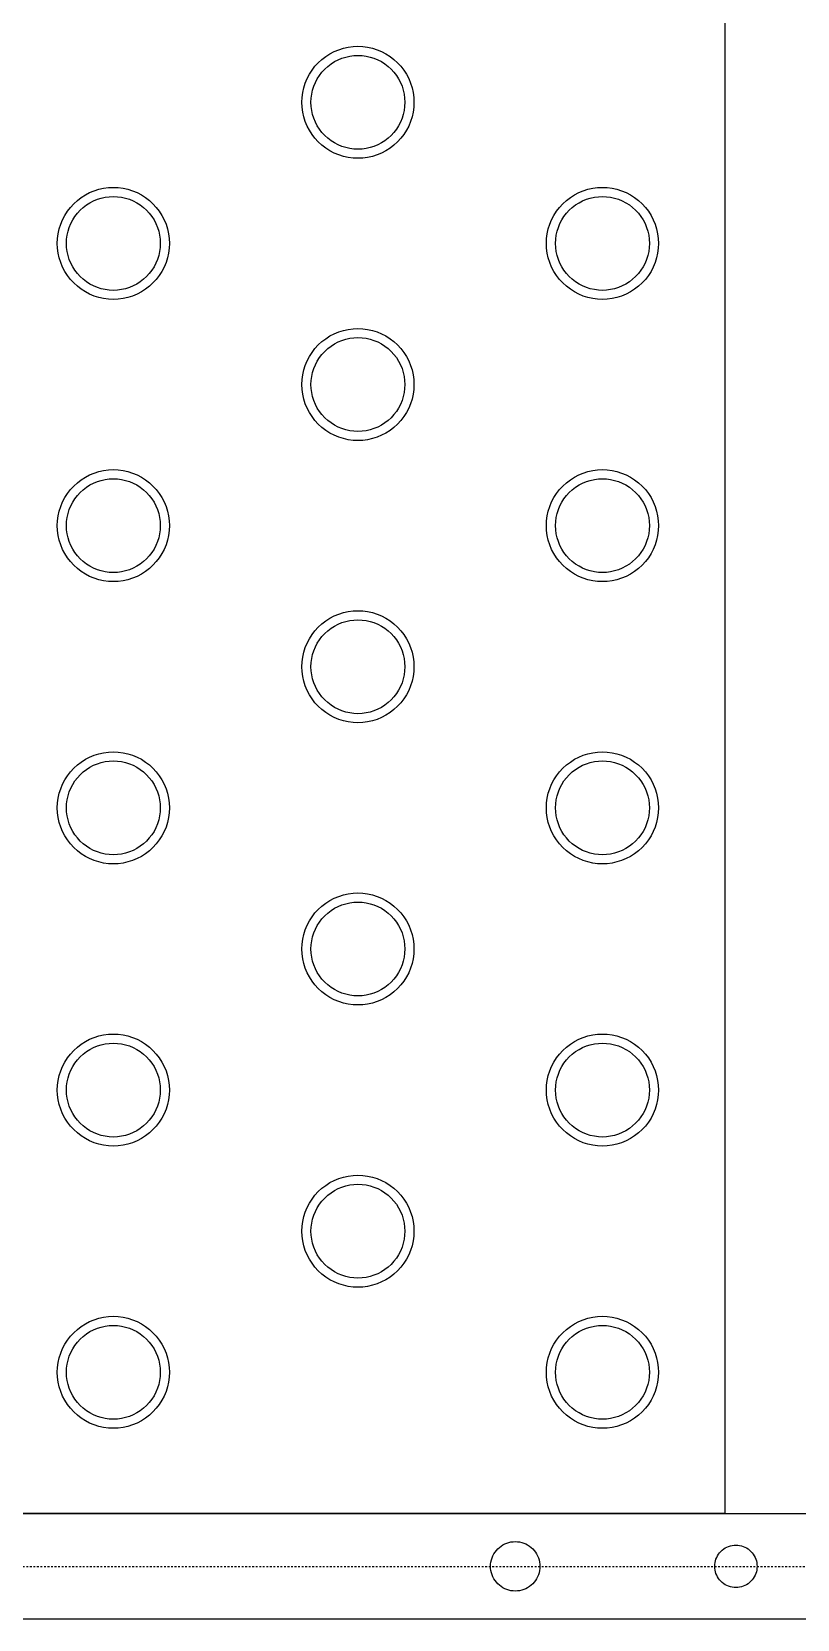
# Model space of a CAD drawing. Header units: millimetres. Extents: x 0 to 689, y -1000001 to 2212.
# Drawn here: x 356.8 to 465.2, y 320 to 545 of the extents above; entities that cross this region are included whole.
import ezdxf

# ---------------------------------------------------------------- set-up
doc = ezdxf.new("R2010")
doc.units = ezdxf.units.MM
doc.linetypes.add('DASHED', pattern=[0.5, 0.25, -0.25])
doc.layers.add('DRAWING', color=7, linetype='Continuous')

msp = doc.modelspace()

# ---------------------------------------------------------------- linework, layer by layer
at = {"layer": 'DRAWING', "linetype": 'CONTINUOUS', "true_color": 0x222222}
for p, q in [((454.92, 2135), (454.92, 335)), ((454.92, 335), (247.08, 335))]:
    msp.add_line(p, q, dxfattribs=at)
at = {"layer": 'DRAWING', "linetype": 'CONTINUOUS', "true_color": 0x111111}
for p, q in [((120, 335), (582, 335)), ((582, 320), (120, 320))]:
    msp.add_line(p, q, dxfattribs=at)
at = {"layer": 'DRAWING', "linetype": 'DASHED', "true_color": 0xb000ff}
msp.add_line((128, 327.5), (574, 327.5), dxfattribs=at)
at = {"layer": 'DRAWING', "linetype": 'CONTINUOUS', "true_color": 0xff1a1a}
for points in [[(410.9, 535), (410.87, 534.31), (410.78, 533.62), (410.63, 532.94), (410.42, 532.28), (410.16, 531.64), (409.84, 531.03), (409.46, 530.45), (409.04, 529.9), (408.57, 529.39), (408.06, 528.92), (407.51, 528.5), (406.93, 528.12), (406.32, 527.8), (405.68, 527.54), (405.02, 527.33), (404.34, 527.18), (403.65, 527.09), (402.96, 527.06), (402.27, 527.09), (401.58, 527.18), (400.9, 527.33), (400.24, 527.54), (399.6, 527.8), (398.99, 528.12), (398.41, 528.5), (397.86, 528.92), (397.35, 529.39), (396.88, 529.9), (396.46, 530.45), (396.08, 531.03), (395.76, 531.64), (395.5, 532.28), (395.29, 532.94), (395.14, 533.62), (395.05, 534.31), (395.02, 535), (395.05, 535.69), (395.14, 536.38), (395.29, 537.06), (395.5, 537.72), (395.76, 538.36), (396.08, 538.97), (396.46, 539.55), (396.88, 540.1), (397.35, 540.61), (397.86, 541.08), (398.41, 541.5), (398.99, 541.88), (399.6, 542.2), (400.24, 542.46), (400.9, 542.67), (401.58, 542.82), (402.27, 542.91), (402.96, 542.94), (403.65, 542.91), (404.34, 542.82), (405.02, 542.67), (405.68, 542.46), (406.32, 542.2), (406.93, 541.88), (407.51, 541.5), (408.06, 541.08), (408.57, 540.61), (409.04, 540.1), (409.46, 539.55), (409.84, 538.97), (410.16, 538.36), (410.42, 537.72), (410.63, 537.06), (410.78, 536.38), (410.87, 535.69), (410.9, 535)], [(376.26, 515), (376.23, 514.31), (376.14, 513.62), (375.99, 512.94), (375.78, 512.28), (375.52, 511.64), (375.2, 511.03), (374.82, 510.45), (374.4, 509.9), (373.93, 509.39), (373.42, 508.92), (372.87, 508.5), (372.29, 508.12), (371.68, 507.8), (371.04, 507.54), (370.38, 507.33), (369.7, 507.18), (369.01, 507.09), (368.32, 507.06), (367.63, 507.09), (366.94, 507.18), (366.26, 507.33), (365.6, 507.54), (364.96, 507.8), (364.35, 508.12), (363.77, 508.5), (363.22, 508.92), (362.71, 509.39), (362.24, 509.9), (361.82, 510.45), (361.44, 511.03), (361.12, 511.64), (360.86, 512.28), (360.65, 512.94), (360.5, 513.62), (360.41, 514.31), (360.38, 515), (360.41, 515.69), (360.5, 516.38), (360.65, 517.06), (360.86, 517.72), (361.12, 518.36), (361.44, 518.97), (361.82, 519.55), (362.24, 520.1), (362.71, 520.61), (363.22, 521.08), (363.77, 521.5), (364.35, 521.88), (364.96, 522.2), (365.6, 522.46), (366.26, 522.67), (366.94, 522.82), (367.63, 522.91), (368.32, 522.94), (369.01, 522.91), (369.7, 522.82), (370.38, 522.67), (371.04, 522.46), (371.68, 522.2), (372.29, 521.88), (372.87, 521.5), (373.42, 521.08), (373.93, 520.61), (374.4, 520.1), (374.82, 519.55), (375.2, 518.97), (375.52, 518.36), (375.78, 517.72), (375.99, 517.06), (376.14, 516.38), (376.23, 515.69), (376.26, 515)], [(445.54, 515), (445.51, 514.31), (445.42, 513.62), (445.27, 512.94), (445.06, 512.28), (444.8, 511.64), (444.48, 511.03), (444.1, 510.45), (443.68, 509.9), (443.21, 509.39), (442.7, 508.92), (442.15, 508.5), (441.57, 508.12), (440.96, 507.8), (440.32, 507.54), (439.66, 507.33), (438.98, 507.18), (438.29, 507.09), (437.6, 507.06), (436.91, 507.09), (436.22, 507.18), (435.54, 507.33), (434.88, 507.54), (434.24, 507.8), (433.63, 508.12), (433.05, 508.5), (432.5, 508.92), (431.99, 509.39), (431.52, 509.9), (431.1, 510.45), (430.72, 511.03), (430.4, 511.64), (430.14, 512.28), (429.93, 512.94), (429.78, 513.62), (429.69, 514.31), (429.66, 515), (429.69, 515.69), (429.78, 516.38), (429.93, 517.06), (430.14, 517.72), (430.4, 518.36), (430.72, 518.97), (431.1, 519.55), (431.52, 520.1), (431.99, 520.61), (432.5, 521.08), (433.05, 521.5), (433.63, 521.88), (434.24, 522.2), (434.88, 522.46), (435.54, 522.67), (436.22, 522.82), (436.91, 522.91), (437.6, 522.94), (438.29, 522.91), (438.98, 522.82), (439.66, 522.67), (440.32, 522.46), (440.96, 522.2), (441.57, 521.88), (442.15, 521.5), (442.7, 521.08), (443.21, 520.61), (443.68, 520.1), (444.1, 519.55), (444.48, 518.97), (444.8, 518.36), (445.06, 517.72), (445.27, 517.06), (445.42, 516.38), (445.51, 515.69), (445.54, 515)], [(410.9, 495), (410.87, 494.31), (410.78, 493.62), (410.63, 492.94), (410.42, 492.28), (410.16, 491.64), (409.84, 491.03), (409.46, 490.45), (409.04, 489.9), (408.57, 489.39), (408.06, 488.92), (407.51, 488.5), (406.93, 488.12), (406.32, 487.8), (405.68, 487.54), (405.02, 487.33), (404.34, 487.18), (403.65, 487.09), (402.96, 487.06), (402.27, 487.09), (401.58, 487.18), (400.9, 487.33), (400.24, 487.54), (399.6, 487.8), (398.99, 488.12), (398.41, 488.5), (397.86, 488.92), (397.35, 489.39), (396.88, 489.9), (396.46, 490.45), (396.08, 491.03), (395.76, 491.64), (395.5, 492.28), (395.29, 492.94), (395.14, 493.62), (395.05, 494.31), (395.02, 495), (395.05, 495.69), (395.14, 496.38), (395.29, 497.06), (395.5, 497.72), (395.76, 498.36), (396.08, 498.97), (396.46, 499.55), (396.88, 500.1), (397.35, 500.61), (397.86, 501.08), (398.41, 501.5), (398.99, 501.88), (399.6, 502.2), (400.24, 502.46), (400.9, 502.67), (401.58, 502.82), (402.27, 502.91), (402.96, 502.94), (403.65, 502.91), (404.34, 502.82), (405.02, 502.67), (405.68, 502.46), (406.32, 502.2), (406.93, 501.88), (407.51, 501.5), (408.06, 501.08), (408.57, 500.61), (409.04, 500.1), (409.46, 499.55), (409.84, 498.97), (410.16, 498.36), (410.42, 497.72), (410.63, 497.06), (410.78, 496.38), (410.87, 495.69), (410.9, 495)], [(376.26, 475), (376.23, 474.31), (376.14, 473.62), (375.99, 472.94), (375.78, 472.28), (375.52, 471.64), (375.2, 471.03), (374.82, 470.45), (374.4, 469.9), (373.93, 469.39), (373.42, 468.92), (372.87, 468.5), (372.29, 468.12), (371.68, 467.8), (371.04, 467.54), (370.38, 467.33), (369.7, 467.18), (369.01, 467.09), (368.32, 467.06), (367.63, 467.09), (366.94, 467.18), (366.26, 467.33), (365.6, 467.54), (364.96, 467.8), (364.35, 468.12), (363.77, 468.5), (363.22, 468.92), (362.71, 469.39), (362.24, 469.9), (361.82, 470.45), (361.44, 471.03), (361.12, 471.64), (360.86, 472.28), (360.65, 472.94), (360.5, 473.62), (360.41, 474.31), (360.38, 475), (360.41, 475.69), (360.5, 476.38), (360.65, 477.06), (360.86, 477.72), (361.12, 478.36), (361.44, 478.97), (361.82, 479.55), (362.24, 480.1), (362.71, 480.61), (363.22, 481.08), (363.77, 481.5), (364.35, 481.88), (364.96, 482.2), (365.6, 482.46), (366.26, 482.67), (366.94, 482.82), (367.63, 482.91), (368.32, 482.94), (369.01, 482.91), (369.7, 482.82), (370.38, 482.67), (371.04, 482.46), (371.68, 482.2), (372.29, 481.88), (372.87, 481.5), (373.42, 481.08), (373.93, 480.61), (374.4, 480.1), (374.82, 479.55), (375.2, 478.97), (375.52, 478.36), (375.78, 477.72), (375.99, 477.06), (376.14, 476.38), (376.23, 475.69), (376.26, 475)], [(445.54, 475), (445.51, 474.31), (445.42, 473.62), (445.27, 472.94), (445.06, 472.28), (444.8, 471.64), (444.48, 471.03), (444.1, 470.45), (443.68, 469.9), (443.21, 469.39), (442.7, 468.92), (442.15, 468.5), (441.57, 468.12), (440.96, 467.8), (440.32, 467.54), (439.66, 467.33), (438.98, 467.18), (438.29, 467.09), (437.6, 467.06), (436.91, 467.09), (436.22, 467.18), (435.54, 467.33), (434.88, 467.54), (434.24, 467.8), (433.63, 468.12), (433.05, 468.5), (432.5, 468.92), (431.99, 469.39), (431.52, 469.9), (431.1, 470.45), (430.72, 471.03), (430.4, 471.64), (430.14, 472.28), (429.93, 472.94), (429.78, 473.62), (429.69, 474.31), (429.66, 475), (429.69, 475.69), (429.78, 476.38), (429.93, 477.06), (430.14, 477.72), (430.4, 478.36), (430.72, 478.97), (431.1, 479.55), (431.52, 480.1), (431.99, 480.61), (432.5, 481.08), (433.05, 481.5), (433.63, 481.88), (434.24, 482.2), (434.88, 482.46), (435.54, 482.67), (436.22, 482.82), (436.91, 482.91), (437.6, 482.94), (438.29, 482.91), (438.98, 482.82), (439.66, 482.67), (440.32, 482.46), (440.96, 482.2), (441.57, 481.88), (442.15, 481.5), (442.7, 481.08), (443.21, 480.61), (443.68, 480.1), (444.1, 479.55), (444.48, 478.97), (444.8, 478.36), (445.06, 477.72), (445.27, 477.06), (445.42, 476.38), (445.51, 475.69), (445.54, 475)], [(410.9, 455), (410.87, 454.31), (410.78, 453.62), (410.63, 452.94), (410.42, 452.28), (410.16, 451.64), (409.84, 451.03), (409.46, 450.45), (409.04, 449.9), (408.57, 449.39), (408.06, 448.92), (407.51, 448.5), (406.93, 448.12), (406.32, 447.8), (405.68, 447.54), (405.02, 447.33), (404.34, 447.18), (403.65, 447.09), (402.96, 447.06), (402.27, 447.09), (401.58, 447.18), (400.9, 447.33), (400.24, 447.54), (399.6, 447.8), (398.99, 448.12), (398.41, 448.5), (397.86, 448.92), (397.35, 449.39), (396.88, 449.9), (396.46, 450.45), (396.08, 451.03), (395.76, 451.64), (395.5, 452.28), (395.29, 452.94), (395.14, 453.62), (395.05, 454.31), (395.02, 455), (395.05, 455.69), (395.14, 456.38), (395.29, 457.06), (395.5, 457.72), (395.76, 458.36), (396.08, 458.97), (396.46, 459.55), (396.88, 460.1), (397.35, 460.61), (397.86, 461.08), (398.41, 461.5), (398.99, 461.88), (399.6, 462.2), (400.24, 462.46), (400.9, 462.67), (401.58, 462.82), (402.27, 462.91), (402.96, 462.94), (403.65, 462.91), (404.34, 462.82), (405.02, 462.67), (405.68, 462.46), (406.32, 462.2), (406.93, 461.88), (407.51, 461.5), (408.06, 461.08), (408.57, 460.61), (409.04, 460.1), (409.46, 459.55), (409.84, 458.97), (410.16, 458.36), (410.42, 457.72), (410.63, 457.06), (410.78, 456.38), (410.87, 455.69), (410.9, 455)], [(376.26, 435), (376.23, 434.31), (376.14, 433.62), (375.99, 432.94), (375.78, 432.28), (375.52, 431.64), (375.2, 431.03), (374.82, 430.45), (374.4, 429.9), (373.93, 429.39), (373.42, 428.92), (372.87, 428.5), (372.29, 428.12), (371.68, 427.8), (371.04, 427.54), (370.38, 427.33), (369.7, 427.18), (369.01, 427.09), (368.32, 427.06), (367.63, 427.09), (366.94, 427.18), (366.26, 427.33), (365.6, 427.54), (364.96, 427.8), (364.35, 428.12), (363.77, 428.5), (363.22, 428.92), (362.71, 429.39), (362.24, 429.9), (361.82, 430.45), (361.44, 431.03), (361.12, 431.64), (360.86, 432.28), (360.65, 432.94), (360.5, 433.62), (360.41, 434.31), (360.38, 435), (360.41, 435.69), (360.5, 436.38), (360.65, 437.06), (360.86, 437.72), (361.12, 438.36), (361.44, 438.97), (361.82, 439.55), (362.24, 440.1), (362.71, 440.61), (363.22, 441.08), (363.77, 441.5), (364.35, 441.88), (364.96, 442.2), (365.6, 442.46), (366.26, 442.67), (366.94, 442.82), (367.63, 442.91), (368.32, 442.94), (369.01, 442.91), (369.7, 442.82), (370.38, 442.67), (371.04, 442.46), (371.68, 442.2), (372.29, 441.88), (372.87, 441.5), (373.42, 441.08), (373.93, 440.61), (374.4, 440.1), (374.82, 439.55), (375.2, 438.97), (375.52, 438.36), (375.78, 437.72), (375.99, 437.06), (376.14, 436.38), (376.23, 435.69), (376.26, 435)], [(445.54, 435), (445.51, 434.31), (445.42, 433.62), (445.27, 432.94), (445.06, 432.28), (444.8, 431.64), (444.48, 431.03), (444.1, 430.45), (443.68, 429.9), (443.21, 429.39), (442.7, 428.92), (442.15, 428.5), (441.57, 428.12), (440.96, 427.8), (440.32, 427.54), (439.66, 427.33), (438.98, 427.18), (438.29, 427.09), (437.6, 427.06), (436.91, 427.09), (436.22, 427.18), (435.54, 427.33), (434.88, 427.54), (434.24, 427.8), (433.63, 428.12), (433.05, 428.5), (432.5, 428.92), (431.99, 429.39), (431.52, 429.9), (431.1, 430.45), (430.72, 431.03), (430.4, 431.64), (430.14, 432.28), (429.93, 432.94), (429.78, 433.62), (429.69, 434.31), (429.66, 435), (429.69, 435.69), (429.78, 436.38), (429.93, 437.06), (430.14, 437.72), (430.4, 438.36), (430.72, 438.97), (431.1, 439.55), (431.52, 440.1), (431.99, 440.61), (432.5, 441.08), (433.05, 441.5), (433.63, 441.88), (434.24, 442.2), (434.88, 442.46), (435.54, 442.67), (436.22, 442.82), (436.91, 442.91), (437.6, 442.94), (438.29, 442.91), (438.98, 442.82), (439.66, 442.67), (440.32, 442.46), (440.96, 442.2), (441.57, 441.88), (442.15, 441.5), (442.7, 441.08), (443.21, 440.61), (443.68, 440.1), (444.1, 439.55), (444.48, 438.97), (444.8, 438.36), (445.06, 437.72), (445.27, 437.06), (445.42, 436.38), (445.51, 435.69), (445.54, 435)], [(410.9, 415), (410.87, 414.31), (410.78, 413.62), (410.63, 412.94), (410.42, 412.28), (410.16, 411.64), (409.84, 411.03), (409.46, 410.45), (409.04, 409.9), (408.57, 409.39), (408.06, 408.92), (407.51, 408.5), (406.93, 408.12), (406.32, 407.8), (405.68, 407.54), (405.02, 407.33), (404.34, 407.18), (403.65, 407.09), (402.96, 407.06), (402.27, 407.09), (401.58, 407.18), (400.9, 407.33), (400.24, 407.54), (399.6, 407.8), (398.99, 408.12), (398.41, 408.5), (397.86, 408.92), (397.35, 409.39), (396.88, 409.9), (396.46, 410.45), (396.08, 411.03), (395.76, 411.64), (395.5, 412.28), (395.29, 412.94), (395.14, 413.62), (395.05, 414.31), (395.02, 415), (395.05, 415.69), (395.14, 416.38), (395.29, 417.06), (395.5, 417.72), (395.76, 418.36), (396.08, 418.97), (396.46, 419.55), (396.88, 420.1), (397.35, 420.61), (397.86, 421.08), (398.41, 421.5), (398.99, 421.88), (399.6, 422.2), (400.24, 422.46), (400.9, 422.67), (401.58, 422.82), (402.27, 422.91), (402.96, 422.94), (403.65, 422.91), (404.34, 422.82), (405.02, 422.67), (405.68, 422.46), (406.32, 422.2), (406.93, 421.88), (407.51, 421.5), (408.06, 421.08), (408.57, 420.61), (409.04, 420.1), (409.46, 419.55), (409.84, 418.97), (410.16, 418.36), (410.42, 417.72), (410.63, 417.06), (410.78, 416.38), (410.87, 415.69), (410.9, 415)], [(376.26, 395), (376.23, 394.31), (376.14, 393.62), (375.99, 392.94), (375.78, 392.28), (375.52, 391.64), (375.2, 391.03), (374.82, 390.45), (374.4, 389.9), (373.93, 389.39), (373.42, 388.92), (372.87, 388.5), (372.29, 388.12), (371.68, 387.8), (371.04, 387.54), (370.38, 387.33), (369.7, 387.18), (369.01, 387.09), (368.32, 387.06), (367.63, 387.09), (366.94, 387.18), (366.26, 387.33), (365.6, 387.54), (364.96, 387.8), (364.35, 388.12), (363.77, 388.5), (363.22, 388.92), (362.71, 389.39), (362.24, 389.9), (361.82, 390.45), (361.44, 391.03), (361.12, 391.64), (360.86, 392.28), (360.65, 392.94), (360.5, 393.62), (360.41, 394.31), (360.38, 395), (360.41, 395.69), (360.5, 396.38), (360.65, 397.06), (360.86, 397.72), (361.12, 398.36), (361.44, 398.97), (361.82, 399.55), (362.24, 400.1), (362.71, 400.61), (363.22, 401.08), (363.77, 401.5), (364.35, 401.88), (364.96, 402.2), (365.6, 402.46), (366.26, 402.67), (366.94, 402.82), (367.63, 402.91), (368.32, 402.94), (369.01, 402.91), (369.7, 402.82), (370.38, 402.67), (371.04, 402.46), (371.68, 402.2), (372.29, 401.88), (372.87, 401.5), (373.42, 401.08), (373.93, 400.61), (374.4, 400.1), (374.82, 399.55), (375.2, 398.97), (375.52, 398.36), (375.78, 397.72), (375.99, 397.06), (376.14, 396.38), (376.23, 395.69), (376.26, 395)], [(445.54, 395), (445.51, 394.31), (445.42, 393.62), (445.27, 392.94), (445.06, 392.28), (444.8, 391.64), (444.48, 391.03), (444.1, 390.45), (443.68, 389.9), (443.21, 389.39), (442.7, 388.92), (442.15, 388.5), (441.57, 388.12), (440.96, 387.8), (440.32, 387.54), (439.66, 387.33), (438.98, 387.18), (438.29, 387.09), (437.6, 387.06), (436.91, 387.09), (436.22, 387.18), (435.54, 387.33), (434.88, 387.54), (434.24, 387.8), (433.63, 388.12), (433.05, 388.5), (432.5, 388.92), (431.99, 389.39), (431.52, 389.9), (431.1, 390.45), (430.72, 391.03), (430.4, 391.64), (430.14, 392.28), (429.93, 392.94), (429.78, 393.62), (429.69, 394.31), (429.66, 395), (429.69, 395.69), (429.78, 396.38), (429.93, 397.06), (430.14, 397.72), (430.4, 398.36), (430.72, 398.97), (431.1, 399.55), (431.52, 400.1), (431.99, 400.61), (432.5, 401.08), (433.05, 401.5), (433.63, 401.88), (434.24, 402.2), (434.88, 402.46), (435.54, 402.67), (436.22, 402.82), (436.91, 402.91), (437.6, 402.94), (438.29, 402.91), (438.98, 402.82), (439.66, 402.67), (440.32, 402.46), (440.96, 402.2), (441.57, 401.88), (442.15, 401.5), (442.7, 401.08), (443.21, 400.61), (443.68, 400.1), (444.1, 399.55), (444.48, 398.97), (444.8, 398.36), (445.06, 397.72), (445.27, 397.06), (445.42, 396.38), (445.51, 395.69), (445.54, 395)], [(410.9, 375), (410.87, 374.31), (410.78, 373.62), (410.63, 372.94), (410.42, 372.28), (410.16, 371.64), (409.84, 371.03), (409.46, 370.45), (409.04, 369.9), (408.57, 369.39), (408.06, 368.92), (407.51, 368.5), (406.93, 368.12), (406.32, 367.8), (405.68, 367.54), (405.02, 367.33), (404.34, 367.18), (403.65, 367.09), (402.96, 367.06), (402.27, 367.09), (401.58, 367.18), (400.9, 367.33), (400.24, 367.54), (399.6, 367.8), (398.99, 368.12), (398.41, 368.5), (397.86, 368.92), (397.35, 369.39), (396.88, 369.9), (396.46, 370.45), (396.08, 371.03), (395.76, 371.64), (395.5, 372.28), (395.29, 372.94), (395.14, 373.62), (395.05, 374.31), (395.02, 375), (395.05, 375.69), (395.14, 376.38), (395.29, 377.06), (395.5, 377.72), (395.76, 378.36), (396.08, 378.97), (396.46, 379.55), (396.88, 380.1), (397.35, 380.61), (397.86, 381.08), (398.41, 381.5), (398.99, 381.88), (399.6, 382.2), (400.24, 382.46), (400.9, 382.67), (401.58, 382.82), (402.27, 382.91), (402.96, 382.94), (403.65, 382.91), (404.34, 382.82), (405.02, 382.67), (405.68, 382.46), (406.32, 382.2), (406.93, 381.88), (407.51, 381.5), (408.06, 381.08), (408.57, 380.61), (409.04, 380.1), (409.46, 379.55), (409.84, 378.97), (410.16, 378.36), (410.42, 377.72), (410.63, 377.06), (410.78, 376.38), (410.87, 375.69), (410.9, 375)], [(376.26, 355), (376.23, 354.31), (376.14, 353.62), (375.99, 352.94), (375.78, 352.28), (375.52, 351.64), (375.2, 351.03), (374.82, 350.45), (374.4, 349.9), (373.93, 349.39), (373.42, 348.92), (372.87, 348.5), (372.29, 348.12), (371.68, 347.8), (371.04, 347.54), (370.38, 347.33), (369.7, 347.18), (369.01, 347.09), (368.32, 347.06), (367.63, 347.09), (366.94, 347.18), (366.26, 347.33), (365.6, 347.54), (364.96, 347.8), (364.35, 348.12), (363.77, 348.5), (363.22, 348.92), (362.71, 349.39), (362.24, 349.9), (361.82, 350.45), (361.44, 351.03), (361.12, 351.64), (360.86, 352.28), (360.65, 352.94), (360.5, 353.62), (360.41, 354.31), (360.38, 355), (360.41, 355.69), (360.5, 356.38), (360.65, 357.06), (360.86, 357.72), (361.12, 358.36), (361.44, 358.97), (361.82, 359.55), (362.24, 360.1), (362.71, 360.61), (363.22, 361.08), (363.77, 361.5), (364.35, 361.88), (364.96, 362.2), (365.6, 362.46), (366.26, 362.67), (366.94, 362.82), (367.63, 362.91), (368.32, 362.94), (369.01, 362.91), (369.7, 362.82), (370.38, 362.67), (371.04, 362.46), (371.68, 362.2), (372.29, 361.88), (372.87, 361.5), (373.42, 361.08), (373.93, 360.61), (374.4, 360.1), (374.82, 359.55), (375.2, 358.97), (375.52, 358.36), (375.78, 357.72), (375.99, 357.06), (376.14, 356.38), (376.23, 355.69), (376.26, 355)], [(445.54, 355), (445.51, 354.31), (445.42, 353.62), (445.27, 352.94), (445.06, 352.28), (444.8, 351.64), (444.48, 351.03), (444.1, 350.45), (443.68, 349.9), (443.21, 349.39), (442.7, 348.92), (442.15, 348.5), (441.57, 348.12), (440.96, 347.8), (440.32, 347.54), (439.66, 347.33), (438.98, 347.18), (438.29, 347.09), (437.6, 347.06), (436.91, 347.09), (436.22, 347.18), (435.54, 347.33), (434.88, 347.54), (434.24, 347.8), (433.63, 348.12), (433.05, 348.5), (432.5, 348.92), (431.99, 349.39), (431.52, 349.9), (431.1, 350.45), (430.72, 351.03), (430.4, 351.64), (430.14, 352.28), (429.93, 352.94), (429.78, 353.62), (429.69, 354.31), (429.66, 355), (429.69, 355.69), (429.78, 356.38), (429.93, 357.06), (430.14, 357.72), (430.4, 358.36), (430.72, 358.97), (431.1, 359.55), (431.52, 360.1), (431.99, 360.61), (432.5, 361.08), (433.05, 361.5), (433.63, 361.88), (434.24, 362.2), (434.88, 362.46), (435.54, 362.67), (436.22, 362.82), (436.91, 362.91), (437.6, 362.94), (438.29, 362.91), (438.98, 362.82), (439.66, 362.67), (440.32, 362.46), (440.96, 362.2), (441.57, 361.88), (442.15, 361.5), (442.7, 361.08), (443.21, 360.61), (443.68, 360.1), (444.1, 359.55), (444.48, 358.97), (444.8, 358.36), (445.06, 357.72), (445.27, 357.06), (445.42, 356.38), (445.51, 355.69), (445.54, 355)]]:
    msp.add_lwpolyline(points, close=True, dxfattribs=at)
at = {"layer": 'DRAWING', "linetype": 'CONTINUOUS', "true_color": 0x111111}
for points in [[(409.61, 535), (409.58, 534.42), (409.51, 533.85), (409.38, 533.28), (409.21, 532.73), (408.99, 532.19), (408.72, 531.67), (408.41, 531.19), (408.05, 530.73), (407.66, 530.3), (407.23, 529.91), (406.77, 529.55), (406.29, 529.24), (405.77, 528.97), (405.23, 528.75), (404.68, 528.58), (404.11, 528.45), (403.54, 528.38), (402.96, 528.35), (402.38, 528.38), (401.81, 528.45), (401.24, 528.58), (400.69, 528.75), (400.15, 528.97), (399.64, 529.24), (399.15, 529.55), (398.69, 529.91), (398.26, 530.3), (397.87, 530.73), (397.51, 531.19), (397.2, 531.67), (396.93, 532.19), (396.71, 532.73), (396.54, 533.28), (396.41, 533.85), (396.34, 534.42), (396.31, 535), (396.34, 535.58), (396.41, 536.15), (396.54, 536.72), (396.71, 537.27), (396.93, 537.81), (397.2, 538.33), (397.51, 538.81), (397.87, 539.27), (398.26, 539.7), (398.69, 540.09), (399.15, 540.45), (399.64, 540.76), (400.15, 541.03), (400.69, 541.25), (401.24, 541.42), (401.81, 541.55), (402.38, 541.62), (402.96, 541.65), (403.54, 541.62), (404.11, 541.55), (404.68, 541.42), (405.23, 541.25), (405.77, 541.03), (406.29, 540.76), (406.77, 540.45), (407.23, 540.09), (407.66, 539.7), (408.05, 539.27), (408.41, 538.81), (408.72, 538.33), (408.99, 537.81), (409.21, 537.27), (409.38, 536.72), (409.51, 536.15), (409.58, 535.58), (409.61, 535)], [(374.97, 515), (374.94, 514.42), (374.87, 513.85), (374.74, 513.28), (374.57, 512.73), (374.35, 512.19), (374.08, 511.67), (373.77, 511.19), (373.41, 510.73), (373.02, 510.3), (372.59, 509.91), (372.13, 509.55), (371.64, 509.24), (371.13, 508.97), (370.59, 508.75), (370.04, 508.58), (369.47, 508.45), (368.9, 508.38), (368.32, 508.35), (367.74, 508.38), (367.17, 508.45), (366.6, 508.58), (366.05, 508.75), (365.51, 508.97), (365, 509.24), (364.51, 509.55), (364.05, 509.91), (363.62, 510.3), (363.23, 510.73), (362.87, 511.19), (362.56, 511.67), (362.29, 512.19), (362.07, 512.73), (361.9, 513.28), (361.77, 513.85), (361.7, 514.42), (361.67, 515), (361.7, 515.58), (361.77, 516.15), (361.9, 516.72), (362.07, 517.27), (362.29, 517.81), (362.56, 518.33), (362.87, 518.81), (363.23, 519.27), (363.62, 519.7), (364.05, 520.09), (364.51, 520.45), (365, 520.76), (365.51, 521.03), (366.05, 521.25), (366.6, 521.42), (367.17, 521.55), (367.74, 521.62), (368.32, 521.65), (368.9, 521.62), (369.47, 521.55), (370.04, 521.42), (370.59, 521.25), (371.13, 521.03), (371.64, 520.76), (372.13, 520.45), (372.59, 520.09), (373.02, 519.7), (373.41, 519.27), (373.77, 518.81), (374.08, 518.33), (374.35, 517.81), (374.57, 517.27), (374.74, 516.72), (374.87, 516.15), (374.94, 515.58), (374.97, 515)], [(444.25, 515), (444.22, 514.42), (444.15, 513.85), (444.02, 513.28), (443.85, 512.73), (443.63, 512.19), (443.36, 511.67), (443.05, 511.19), (442.69, 510.73), (442.3, 510.3), (441.87, 509.91), (441.41, 509.55), (440.93, 509.24), (440.41, 508.97), (439.87, 508.75), (439.32, 508.58), (438.75, 508.45), (438.18, 508.38), (437.6, 508.35), (437.02, 508.38), (436.45, 508.45), (435.88, 508.58), (435.33, 508.75), (434.79, 508.97), (434.28, 509.24), (433.79, 509.55), (433.33, 509.91), (432.9, 510.3), (432.51, 510.73), (432.15, 511.19), (431.84, 511.67), (431.57, 512.19), (431.35, 512.73), (431.18, 513.28), (431.05, 513.85), (430.98, 514.42), (430.95, 515), (430.98, 515.58), (431.05, 516.15), (431.18, 516.72), (431.35, 517.27), (431.57, 517.81), (431.84, 518.33), (432.15, 518.81), (432.51, 519.27), (432.9, 519.7), (433.33, 520.09), (433.79, 520.45), (434.28, 520.76), (434.79, 521.03), (435.33, 521.25), (435.88, 521.42), (436.45, 521.55), (437.02, 521.62), (437.6, 521.65), (438.18, 521.62), (438.75, 521.55), (439.32, 521.42), (439.87, 521.25), (440.41, 521.03), (440.93, 520.76), (441.41, 520.45), (441.87, 520.09), (442.3, 519.7), (442.69, 519.27), (443.05, 518.81), (443.36, 518.33), (443.63, 517.81), (443.85, 517.27), (444.02, 516.72), (444.15, 516.15), (444.22, 515.58), (444.25, 515)], [(409.61, 495), (409.58, 494.42), (409.51, 493.85), (409.38, 493.28), (409.21, 492.73), (408.99, 492.19), (408.72, 491.67), (408.41, 491.19), (408.05, 490.73), (407.66, 490.3), (407.23, 489.91), (406.77, 489.55), (406.29, 489.24), (405.77, 488.97), (405.23, 488.75), (404.68, 488.58), (404.11, 488.45), (403.54, 488.38), (402.96, 488.35), (402.38, 488.38), (401.81, 488.45), (401.24, 488.58), (400.69, 488.75), (400.15, 488.97), (399.64, 489.24), (399.15, 489.55), (398.69, 489.91), (398.26, 490.3), (397.87, 490.73), (397.51, 491.19), (397.2, 491.67), (396.93, 492.19), (396.71, 492.73), (396.54, 493.28), (396.41, 493.85), (396.34, 494.42), (396.31, 495), (396.34, 495.58), (396.41, 496.15), (396.54, 496.72), (396.71, 497.27), (396.93, 497.81), (397.2, 498.33), (397.51, 498.81), (397.87, 499.27), (398.26, 499.7), (398.69, 500.09), (399.15, 500.45), (399.64, 500.76), (400.15, 501.03), (400.69, 501.25), (401.24, 501.42), (401.81, 501.55), (402.38, 501.62), (402.96, 501.65), (403.54, 501.62), (404.11, 501.55), (404.68, 501.42), (405.23, 501.25), (405.77, 501.03), (406.29, 500.76), (406.77, 500.45), (407.23, 500.09), (407.66, 499.7), (408.05, 499.27), (408.41, 498.81), (408.72, 498.33), (408.99, 497.81), (409.21, 497.27), (409.38, 496.72), (409.51, 496.15), (409.58, 495.58), (409.61, 495)], [(374.97, 475), (374.94, 474.42), (374.87, 473.85), (374.74, 473.28), (374.57, 472.73), (374.35, 472.19), (374.08, 471.67), (373.77, 471.19), (373.41, 470.73), (373.02, 470.3), (372.59, 469.91), (372.13, 469.55), (371.64, 469.24), (371.13, 468.97), (370.59, 468.75), (370.04, 468.58), (369.47, 468.45), (368.9, 468.38), (368.32, 468.35), (367.74, 468.38), (367.17, 468.45), (366.6, 468.58), (366.05, 468.75), (365.51, 468.97), (365, 469.24), (364.51, 469.55), (364.05, 469.91), (363.62, 470.3), (363.23, 470.73), (362.87, 471.19), (362.56, 471.67), (362.29, 472.19), (362.07, 472.73), (361.9, 473.28), (361.77, 473.85), (361.7, 474.42), (361.67, 475), (361.7, 475.58), (361.77, 476.15), (361.9, 476.72), (362.07, 477.27), (362.29, 477.81), (362.56, 478.33), (362.87, 478.81), (363.23, 479.27), (363.62, 479.7), (364.05, 480.09), (364.51, 480.45), (365, 480.76), (365.51, 481.03), (366.05, 481.25), (366.6, 481.42), (367.17, 481.55), (367.74, 481.62), (368.32, 481.65), (368.9, 481.62), (369.47, 481.55), (370.04, 481.42), (370.59, 481.25), (371.13, 481.03), (371.64, 480.76), (372.13, 480.45), (372.59, 480.09), (373.02, 479.7), (373.41, 479.27), (373.77, 478.81), (374.08, 478.33), (374.35, 477.81), (374.57, 477.27), (374.74, 476.72), (374.87, 476.15), (374.94, 475.58), (374.97, 475)], [(444.25, 475), (444.22, 474.42), (444.15, 473.85), (444.02, 473.28), (443.85, 472.73), (443.63, 472.19), (443.36, 471.67), (443.05, 471.19), (442.69, 470.73), (442.3, 470.3), (441.87, 469.91), (441.41, 469.55), (440.93, 469.24), (440.41, 468.97), (439.87, 468.75), (439.32, 468.58), (438.75, 468.45), (438.18, 468.38), (437.6, 468.35), (437.02, 468.38), (436.45, 468.45), (435.88, 468.58), (435.33, 468.75), (434.79, 468.97), (434.28, 469.24), (433.79, 469.55), (433.33, 469.91), (432.9, 470.3), (432.51, 470.73), (432.15, 471.19), (431.84, 471.67), (431.57, 472.19), (431.35, 472.73), (431.18, 473.28), (431.05, 473.85), (430.98, 474.42), (430.95, 475), (430.98, 475.58), (431.05, 476.15), (431.18, 476.72), (431.35, 477.27), (431.57, 477.81), (431.84, 478.33), (432.15, 478.81), (432.51, 479.27), (432.9, 479.7), (433.33, 480.09), (433.79, 480.45), (434.28, 480.76), (434.79, 481.03), (435.33, 481.25), (435.88, 481.42), (436.45, 481.55), (437.02, 481.62), (437.6, 481.65), (438.18, 481.62), (438.75, 481.55), (439.32, 481.42), (439.87, 481.25), (440.41, 481.03), (440.93, 480.76), (441.41, 480.45), (441.87, 480.09), (442.3, 479.7), (442.69, 479.27), (443.05, 478.81), (443.36, 478.33), (443.63, 477.81), (443.85, 477.27), (444.02, 476.72), (444.15, 476.15), (444.22, 475.58), (444.25, 475)], [(409.61, 455), (409.58, 454.42), (409.51, 453.85), (409.38, 453.28), (409.21, 452.73), (408.99, 452.19), (408.72, 451.67), (408.41, 451.19), (408.05, 450.73), (407.66, 450.3), (407.23, 449.91), (406.77, 449.55), (406.29, 449.24), (405.77, 448.97), (405.23, 448.75), (404.68, 448.58), (404.11, 448.45), (403.54, 448.38), (402.96, 448.35), (402.38, 448.38), (401.81, 448.45), (401.24, 448.58), (400.69, 448.75), (400.15, 448.97), (399.64, 449.24), (399.15, 449.55), (398.69, 449.91), (398.26, 450.3), (397.87, 450.73), (397.51, 451.19), (397.2, 451.67), (396.93, 452.19), (396.71, 452.73), (396.54, 453.28), (396.41, 453.85), (396.34, 454.42), (396.31, 455), (396.34, 455.58), (396.41, 456.15), (396.54, 456.72), (396.71, 457.27), (396.93, 457.81), (397.2, 458.33), (397.51, 458.81), (397.87, 459.27), (398.26, 459.7), (398.69, 460.09), (399.15, 460.45), (399.64, 460.76), (400.15, 461.03), (400.69, 461.25), (401.24, 461.42), (401.81, 461.55), (402.38, 461.62), (402.96, 461.65), (403.54, 461.62), (404.11, 461.55), (404.68, 461.42), (405.23, 461.25), (405.77, 461.03), (406.29, 460.76), (406.77, 460.45), (407.23, 460.09), (407.66, 459.7), (408.05, 459.27), (408.41, 458.81), (408.72, 458.33), (408.99, 457.81), (409.21, 457.27), (409.38, 456.72), (409.51, 456.15), (409.58, 455.58), (409.61, 455)], [(374.97, 435), (374.94, 434.42), (374.87, 433.85), (374.74, 433.28), (374.57, 432.73), (374.35, 432.19), (374.08, 431.67), (373.77, 431.19), (373.41, 430.73), (373.02, 430.3), (372.59, 429.91), (372.13, 429.55), (371.64, 429.24), (371.13, 428.97), (370.59, 428.75), (370.04, 428.58), (369.47, 428.45), (368.9, 428.38), (368.32, 428.35), (367.74, 428.38), (367.17, 428.45), (366.6, 428.58), (366.05, 428.75), (365.51, 428.97), (365, 429.24), (364.51, 429.55), (364.05, 429.91), (363.62, 430.3), (363.23, 430.73), (362.87, 431.19), (362.56, 431.67), (362.29, 432.19), (362.07, 432.73), (361.9, 433.28), (361.77, 433.85), (361.7, 434.42), (361.67, 435), (361.7, 435.58), (361.77, 436.15), (361.9, 436.72), (362.07, 437.27), (362.29, 437.81), (362.56, 438.33), (362.87, 438.81), (363.23, 439.27), (363.62, 439.7), (364.05, 440.09), (364.51, 440.45), (365, 440.76), (365.51, 441.03), (366.05, 441.25), (366.6, 441.42), (367.17, 441.55), (367.74, 441.62), (368.32, 441.65), (368.9, 441.62), (369.47, 441.55), (370.04, 441.42), (370.59, 441.25), (371.13, 441.03), (371.64, 440.76), (372.13, 440.45), (372.59, 440.09), (373.02, 439.7), (373.41, 439.27), (373.77, 438.81), (374.08, 438.33), (374.35, 437.81), (374.57, 437.27), (374.74, 436.72), (374.87, 436.15), (374.94, 435.58), (374.97, 435)], [(444.25, 435), (444.22, 434.42), (444.15, 433.85), (444.02, 433.28), (443.85, 432.73), (443.63, 432.19), (443.36, 431.67), (443.05, 431.19), (442.69, 430.73), (442.3, 430.3), (441.87, 429.91), (441.41, 429.55), (440.93, 429.24), (440.41, 428.97), (439.87, 428.75), (439.32, 428.58), (438.75, 428.45), (438.18, 428.38), (437.6, 428.35), (437.02, 428.38), (436.45, 428.45), (435.88, 428.58), (435.33, 428.75), (434.79, 428.97), (434.28, 429.24), (433.79, 429.55), (433.33, 429.91), (432.9, 430.3), (432.51, 430.73), (432.15, 431.19), (431.84, 431.67), (431.57, 432.19), (431.35, 432.73), (431.18, 433.28), (431.05, 433.85), (430.98, 434.42), (430.95, 435), (430.98, 435.58), (431.05, 436.15), (431.18, 436.72), (431.35, 437.27), (431.57, 437.81), (431.84, 438.33), (432.15, 438.81), (432.51, 439.27), (432.9, 439.7), (433.33, 440.09), (433.79, 440.45), (434.28, 440.76), (434.79, 441.03), (435.33, 441.25), (435.88, 441.42), (436.45, 441.55), (437.02, 441.62), (437.6, 441.65), (438.18, 441.62), (438.75, 441.55), (439.32, 441.42), (439.87, 441.25), (440.41, 441.03), (440.93, 440.76), (441.41, 440.45), (441.87, 440.09), (442.3, 439.7), (442.69, 439.27), (443.05, 438.81), (443.36, 438.33), (443.63, 437.81), (443.85, 437.27), (444.02, 436.72), (444.15, 436.15), (444.22, 435.58), (444.25, 435)], [(409.61, 415), (409.58, 414.42), (409.51, 413.85), (409.38, 413.28), (409.21, 412.73), (408.99, 412.19), (408.72, 411.67), (408.41, 411.19), (408.05, 410.73), (407.66, 410.3), (407.23, 409.91), (406.77, 409.55), (406.29, 409.24), (405.77, 408.97), (405.23, 408.75), (404.68, 408.58), (404.11, 408.45), (403.54, 408.38), (402.96, 408.35), (402.38, 408.38), (401.81, 408.45), (401.24, 408.58), (400.69, 408.75), (400.15, 408.97), (399.64, 409.24), (399.15, 409.55), (398.69, 409.91), (398.26, 410.3), (397.87, 410.73), (397.51, 411.19), (397.2, 411.67), (396.93, 412.19), (396.71, 412.73), (396.54, 413.28), (396.41, 413.85), (396.34, 414.42), (396.31, 415), (396.34, 415.58), (396.41, 416.15), (396.54, 416.72), (396.71, 417.27), (396.93, 417.81), (397.2, 418.33), (397.51, 418.81), (397.87, 419.27), (398.26, 419.7), (398.69, 420.09), (399.15, 420.45), (399.64, 420.76), (400.15, 421.03), (400.69, 421.25), (401.24, 421.42), (401.81, 421.55), (402.38, 421.62), (402.96, 421.65), (403.54, 421.62), (404.11, 421.55), (404.68, 421.42), (405.23, 421.25), (405.77, 421.03), (406.29, 420.76), (406.77, 420.45), (407.23, 420.09), (407.66, 419.7), (408.05, 419.27), (408.41, 418.81), (408.72, 418.33), (408.99, 417.81), (409.21, 417.27), (409.38, 416.72), (409.51, 416.15), (409.58, 415.58), (409.61, 415)], [(374.97, 395), (374.94, 394.42), (374.87, 393.85), (374.74, 393.28), (374.57, 392.73), (374.35, 392.19), (374.08, 391.67), (373.77, 391.19), (373.41, 390.73), (373.02, 390.3), (372.59, 389.91), (372.13, 389.55), (371.64, 389.24), (371.13, 388.97), (370.59, 388.75), (370.04, 388.58), (369.47, 388.45), (368.9, 388.38), (368.32, 388.35), (367.74, 388.38), (367.17, 388.45), (366.6, 388.58), (366.05, 388.75), (365.51, 388.97), (365, 389.24), (364.51, 389.55), (364.05, 389.91), (363.62, 390.3), (363.23, 390.73), (362.87, 391.19), (362.56, 391.67), (362.29, 392.19), (362.07, 392.73), (361.9, 393.28), (361.77, 393.85), (361.7, 394.42), (361.67, 395), (361.7, 395.58), (361.77, 396.15), (361.9, 396.72), (362.07, 397.27), (362.29, 397.81), (362.56, 398.33), (362.87, 398.81), (363.23, 399.27), (363.62, 399.7), (364.05, 400.09), (364.51, 400.45), (365, 400.76), (365.51, 401.03), (366.05, 401.25), (366.6, 401.42), (367.17, 401.55), (367.74, 401.62), (368.32, 401.65), (368.9, 401.62), (369.47, 401.55), (370.04, 401.42), (370.59, 401.25), (371.13, 401.03), (371.64, 400.76), (372.13, 400.45), (372.59, 400.09), (373.02, 399.7), (373.41, 399.27), (373.77, 398.81), (374.08, 398.33), (374.35, 397.81), (374.57, 397.27), (374.74, 396.72), (374.87, 396.15), (374.94, 395.58), (374.97, 395)], [(444.25, 395), (444.22, 394.42), (444.15, 393.85), (444.02, 393.28), (443.85, 392.73), (443.63, 392.19), (443.36, 391.67), (443.05, 391.19), (442.69, 390.73), (442.3, 390.3), (441.87, 389.91), (441.41, 389.55), (440.93, 389.24), (440.41, 388.97), (439.87, 388.75), (439.32, 388.58), (438.75, 388.45), (438.18, 388.38), (437.6, 388.35), (437.02, 388.38), (436.45, 388.45), (435.88, 388.58), (435.33, 388.75), (434.79, 388.97), (434.28, 389.24), (433.79, 389.55), (433.33, 389.91), (432.9, 390.3), (432.51, 390.73), (432.15, 391.19), (431.84, 391.67), (431.57, 392.19), (431.35, 392.73), (431.18, 393.28), (431.05, 393.85), (430.98, 394.42), (430.95, 395), (430.98, 395.58), (431.05, 396.15), (431.18, 396.72), (431.35, 397.27), (431.57, 397.81), (431.84, 398.33), (432.15, 398.81), (432.51, 399.27), (432.9, 399.7), (433.33, 400.09), (433.79, 400.45), (434.28, 400.76), (434.79, 401.03), (435.33, 401.25), (435.88, 401.42), (436.45, 401.55), (437.02, 401.62), (437.6, 401.65), (438.18, 401.62), (438.75, 401.55), (439.32, 401.42), (439.87, 401.25), (440.41, 401.03), (440.93, 400.76), (441.41, 400.45), (441.87, 400.09), (442.3, 399.7), (442.69, 399.27), (443.05, 398.81), (443.36, 398.33), (443.63, 397.81), (443.85, 397.27), (444.02, 396.72), (444.15, 396.15), (444.22, 395.58), (444.25, 395)], [(409.61, 375), (409.58, 374.42), (409.51, 373.85), (409.38, 373.28), (409.21, 372.73), (408.99, 372.19), (408.72, 371.67), (408.41, 371.19), (408.05, 370.73), (407.66, 370.3), (407.23, 369.91), (406.77, 369.55), (406.29, 369.24), (405.77, 368.97), (405.23, 368.75), (404.68, 368.58), (404.11, 368.45), (403.54, 368.38), (402.96, 368.35), (402.38, 368.38), (401.81, 368.45), (401.24, 368.58), (400.69, 368.75), (400.15, 368.97), (399.64, 369.24), (399.15, 369.55), (398.69, 369.91), (398.26, 370.3), (397.87, 370.73), (397.51, 371.19), (397.2, 371.67), (396.93, 372.19), (396.71, 372.73), (396.54, 373.28), (396.41, 373.85), (396.34, 374.42), (396.31, 375), (396.34, 375.58), (396.41, 376.15), (396.54, 376.72), (396.71, 377.27), (396.93, 377.81), (397.2, 378.33), (397.51, 378.81), (397.87, 379.27), (398.26, 379.7), (398.69, 380.09), (399.15, 380.45), (399.64, 380.76), (400.15, 381.03), (400.69, 381.25), (401.24, 381.42), (401.81, 381.55), (402.38, 381.62), (402.96, 381.65), (403.54, 381.62), (404.11, 381.55), (404.68, 381.42), (405.23, 381.25), (405.77, 381.03), (406.29, 380.76), (406.77, 380.45), (407.23, 380.09), (407.66, 379.7), (408.05, 379.27), (408.41, 378.81), (408.72, 378.33), (408.99, 377.81), (409.21, 377.27), (409.38, 376.72), (409.51, 376.15), (409.58, 375.58), (409.61, 375)], [(374.97, 355), (374.94, 354.42), (374.87, 353.85), (374.74, 353.28), (374.57, 352.73), (374.35, 352.19), (374.08, 351.67), (373.77, 351.19), (373.41, 350.73), (373.02, 350.3), (372.59, 349.91), (372.13, 349.55), (371.64, 349.24), (371.13, 348.97), (370.59, 348.75), (370.04, 348.58), (369.47, 348.45), (368.9, 348.38), (368.32, 348.35), (367.74, 348.38), (367.17, 348.45), (366.6, 348.58), (366.05, 348.75), (365.51, 348.97), (365, 349.24), (364.51, 349.55), (364.05, 349.91), (363.62, 350.3), (363.23, 350.73), (362.87, 351.19), (362.56, 351.67), (362.29, 352.19), (362.07, 352.73), (361.9, 353.28), (361.77, 353.85), (361.7, 354.42), (361.67, 355), (361.7, 355.58), (361.77, 356.15), (361.9, 356.72), (362.07, 357.27), (362.29, 357.81), (362.56, 358.33), (362.87, 358.81), (363.23, 359.27), (363.62, 359.7), (364.05, 360.09), (364.51, 360.45), (365, 360.76), (365.51, 361.03), (366.05, 361.25), (366.6, 361.42), (367.17, 361.55), (367.74, 361.62), (368.32, 361.65), (368.9, 361.62), (369.47, 361.55), (370.04, 361.42), (370.59, 361.25), (371.13, 361.03), (371.64, 360.76), (372.13, 360.45), (372.59, 360.09), (373.02, 359.7), (373.41, 359.27), (373.77, 358.81), (374.08, 358.33), (374.35, 357.81), (374.57, 357.27), (374.74, 356.72), (374.87, 356.15), (374.94, 355.58), (374.97, 355)], [(444.25, 355), (444.22, 354.42), (444.15, 353.85), (444.02, 353.28), (443.85, 352.73), (443.63, 352.19), (443.36, 351.67), (443.05, 351.19), (442.69, 350.73), (442.3, 350.3), (441.87, 349.91), (441.41, 349.55), (440.93, 349.24), (440.41, 348.97), (439.87, 348.75), (439.32, 348.58), (438.75, 348.45), (438.18, 348.38), (437.6, 348.35), (437.02, 348.38), (436.45, 348.45), (435.88, 348.58), (435.33, 348.75), (434.79, 348.97), (434.28, 349.24), (433.79, 349.55), (433.33, 349.91), (432.9, 350.3), (432.51, 350.73), (432.15, 351.19), (431.84, 351.67), (431.57, 352.19), (431.35, 352.73), (431.18, 353.28), (431.05, 353.85), (430.98, 354.42), (430.95, 355), (430.98, 355.58), (431.05, 356.15), (431.18, 356.72), (431.35, 357.27), (431.57, 357.81), (431.84, 358.33), (432.15, 358.81), (432.51, 359.27), (432.9, 359.7), (433.33, 360.09), (433.79, 360.45), (434.28, 360.76), (434.79, 361.03), (435.33, 361.25), (435.88, 361.42), (436.45, 361.55), (437.02, 361.62), (437.6, 361.65), (438.18, 361.62), (438.75, 361.55), (439.32, 361.42), (439.87, 361.25), (440.41, 361.03), (440.93, 360.76), (441.41, 360.45), (441.87, 360.09), (442.3, 359.7), (442.69, 359.27), (443.05, 358.81), (443.36, 358.33), (443.63, 357.81), (443.85, 357.27), (444.02, 356.72), (444.15, 356.15), (444.22, 355.58), (444.25, 355)], [(428.75, 327.5), (428.74, 327.19), (428.7, 326.89), (428.63, 326.59), (428.54, 326.3), (428.42, 326.02), (428.28, 325.75), (428.12, 325.49), (427.93, 325.25), (427.72, 325.03), (427.5, 324.82), (427.26, 324.63), (427, 324.47), (426.73, 324.33), (426.45, 324.21), (426.16, 324.12), (425.86, 324.05), (425.56, 324.01), (425.25, 324), (424.94, 324.01), (424.64, 324.05), (424.34, 324.12), (424.05, 324.21), (423.77, 324.33), (423.5, 324.47), (423.24, 324.63), (423, 324.82), (422.78, 325.03), (422.57, 325.25), (422.38, 325.49), (422.22, 325.75), (422.08, 326.02), (421.96, 326.3), (421.87, 326.59), (421.8, 326.89), (421.76, 327.19), (421.75, 327.5), (421.76, 327.81), (421.8, 328.11), (421.87, 328.41), (421.96, 328.7), (422.08, 328.98), (422.22, 329.25), (422.38, 329.51), (422.57, 329.75), (422.78, 329.97), (423, 330.18), (423.24, 330.37), (423.5, 330.53), (423.77, 330.67), (424.05, 330.79), (424.34, 330.88), (424.64, 330.95), (424.94, 330.99), (425.25, 331), (425.56, 330.99), (425.86, 330.95), (426.16, 330.88), (426.45, 330.79), (426.73, 330.67), (427, 330.53), (427.26, 330.37), (427.5, 330.18), (427.72, 329.97), (427.93, 329.75), (428.12, 329.51), (428.28, 329.25), (428.42, 328.98), (428.54, 328.7), (428.63, 328.41), (428.7, 328.11), (428.74, 327.81), (428.75, 327.5)], [(459.5, 327.5), (459.49, 327.24), (459.45, 326.98), (459.4, 326.72), (459.32, 326.47), (459.22, 326.23), (459.1, 326), (458.96, 325.78), (458.8, 325.57), (458.62, 325.38), (458.43, 325.2), (458.22, 325.04), (458, 324.9), (457.77, 324.78), (457.53, 324.68), (457.28, 324.6), (457.02, 324.55), (456.76, 324.51), (456.5, 324.5), (456.24, 324.51), (455.98, 324.55), (455.72, 324.6), (455.47, 324.68), (455.23, 324.78), (455, 324.9), (454.78, 325.04), (454.57, 325.2), (454.38, 325.38), (454.2, 325.57), (454.04, 325.78), (453.9, 326), (453.78, 326.23), (453.68, 326.47), (453.6, 326.72), (453.55, 326.98), (453.51, 327.24), (453.5, 327.5), (453.51, 327.76), (453.55, 328.02), (453.6, 328.28), (453.68, 328.53), (453.78, 328.77), (453.9, 329), (454.04, 329.22), (454.2, 329.43), (454.38, 329.62), (454.57, 329.8), (454.78, 329.96), (455, 330.1), (455.23, 330.22), (455.47, 330.32), (455.72, 330.4), (455.98, 330.45), (456.24, 330.49), (456.5, 330.5), (456.76, 330.49), (457.02, 330.45), (457.28, 330.4), (457.53, 330.32), (457.77, 330.22), (458, 330.1), (458.22, 329.96), (458.43, 329.8), (458.62, 329.62), (458.8, 329.43), (458.96, 329.22), (459.1, 329), (459.22, 328.77), (459.32, 328.53), (459.4, 328.28), (459.45, 328.02), (459.49, 327.76), (459.5, 327.5)]]:
    msp.add_lwpolyline(points, close=True, dxfattribs=at)

doc.saveas('drawing.dxf')
